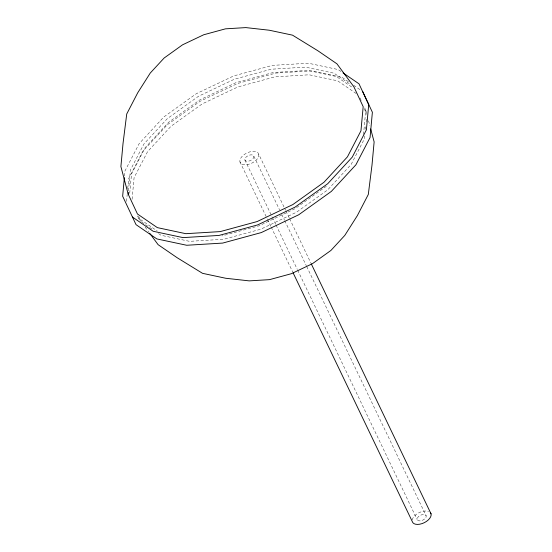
<?xml version="1.0" encoding="UTF-8"?>
<svg xmlns="http://www.w3.org/2000/svg" width="552" height="552" viewBox="0 0 552 552"><rect width="100%" height="100%" fill="white"/><g stroke="black" fill="none" stroke-linecap="round" stroke-linejoin="round"><path stroke-width="0.41" stroke-dasharray="2.76 2.07" d="M124.51 176.012L124.98 170.961L139.125 143.686L163.696 117.065L196.298 93.716L233.731 75.914L272.336 65.398L308.327 63.211L338.19 69.559L340.97 71.463M126.553 201.349L127.174 194.608M127.712 188.715L128.644 178.607L142.789 151.331L167.359 124.717L199.962 101.368L237.394 83.559L276 73.05L311.997 70.863L341.86 77.211L348.795 81.965M128.499 190.833L130.41 170.037L143.92 143.982L167.387 118.57L198.52 96.262L234.269 79.267L271.135 69.228L305.511 67.137L334.029 73.202L349.644 83.904M129.734 193.241L131.507 173.983L145.1 147.77L168.719 122.192L200.052 99.746L236.028 82.634L273.13 72.533L307.726 70.435L336.423 76.535L352.976 87.878M132.087 199.313L134.081 177.682L147.584 151.634L171.051 126.215L202.184 103.914L237.933 86.919L274.799 76.88L309.175 74.789L337.693 80.854L356.854 93.985M363.526 134.495L365.762 110.214L364.327 107.143M364.851 135.951L364.624 138.448L351.113 164.496L327.647 189.916L296.514 212.216L260.765 229.218L223.898 239.251L189.522 241.341L161.005 235.276L158.169 233.33M365.465 129.292L365.693 126.801M366.155 121.806L366.383 119.308M326.315 186.293L294.982 208.732L259.005 225.844L221.904 235.945M353.653 85.298L360.587 90.052M137.531 215.935L138.614 218.24L157.23 230.998M138.614 218.24L141.133 221.656L153.201 229.929M145.128 227.072L148.619 231.805M258.75 154.249A10.184 5.637 -25.6 0 1 245.875 164.772A10.184 5.637 -25.6 0 1 243.425 155.181A10.184 5.637 -25.6 0 1 258.75 154.249L285.543 210.174M285.915 210.954L289.262 217.943M289.634 218.716L310.852 262.993M253.865 156.23A4.892 2.712 -25.6 0 1 247.682 161.287A4.892 2.712 -25.6 0 1 246.502 156.678A4.892 2.712 -25.6 0 1 253.865 156.23L279.547 209.829M281.775 214.487L284.383 219.924M284.756 220.703L306.339 265.753M306.712 266.526L426.172 515.865A4.892 2.712 -25.6 0 1 419.989 520.915A4.892 2.712 -25.6 0 1 418.809 516.313A4.892 2.712 -25.6 0 1 426.172 515.865M244.833 159.901L271.998 216.605M272.371 217.378L275.724 224.367M276.097 225.147L297.307 269.417M297.68 270.197L417.139 519.529M239.954 161.881L267.12 218.585M267.492 219.365L270.839 226.355M271.211 227.127L292.795 272.177M360.014 97.925L361.808 101.761M364.348 108.979L366.845 114.319M138.635 216.315L141.133 221.656M365.762 110.214L366.625 113.498M368.557 120.812L369.847 125.683M412.213 519.949A10.184 5.637 -25.6 0 1 418.637 512.905A10.184 5.637 -25.6 0 1 428.545 511.393"/><path stroke-width="0.83" d="M124.359 177.696L122.654 196.222L136.034 224.657L156.844 238.919L186.707 245.267L222.697 243.08L261.303 232.571L298.735 214.769L331.338 191.413L355.909 164.8L370.054 137.524L372.379 112.256L362.664 91.473M128.188 194.159L120.902 166.552L123.027 143.465L126.732 113.995L137.724 92.784L150.248 73.057L164.13 58.022L182.54 44.829L203.688 34.776L225.499 28.835L245.833 27.6L269.286 30.222L292.512 35.155L317.911 50.784L336.934 63.818L353.901 86.823L363.181 106.667L360.953 130.796L347.45 156.844L323.983 182.263L292.85 204.564L257.101 221.566L220.234 231.598L185.858 233.689L157.341 227.624L137.469 214.003L128.188 194.159L128.34 192.496M343.047 72.892L359 83.821L368.715 104.604L366.39 129.872L352.245 157.147L327.674 183.761L295.072 207.117L257.639 224.919L219.034 235.428L183.036 237.615L153.173 231.267L132.37 217.005M149.62 233.158L158.1 244.66L177.123 257.701L202.522 273.323L225.747 278.263L249.2 280.878L269.535 279.643L291.346 273.709L312.494 263.649L330.91 250.456L344.786 235.421L357.31 215.694L368.301 194.483L372.007 165.02L374.132 141.926L370.702 128.933M311.224 263.766L431.057 513.877M293.167 272.957L412.261 521.516A10.184 5.637 -25.6 0 0 424.281 522.689A10.184 5.637 -25.6 0 0 430.367 512.58"/></g></svg>
